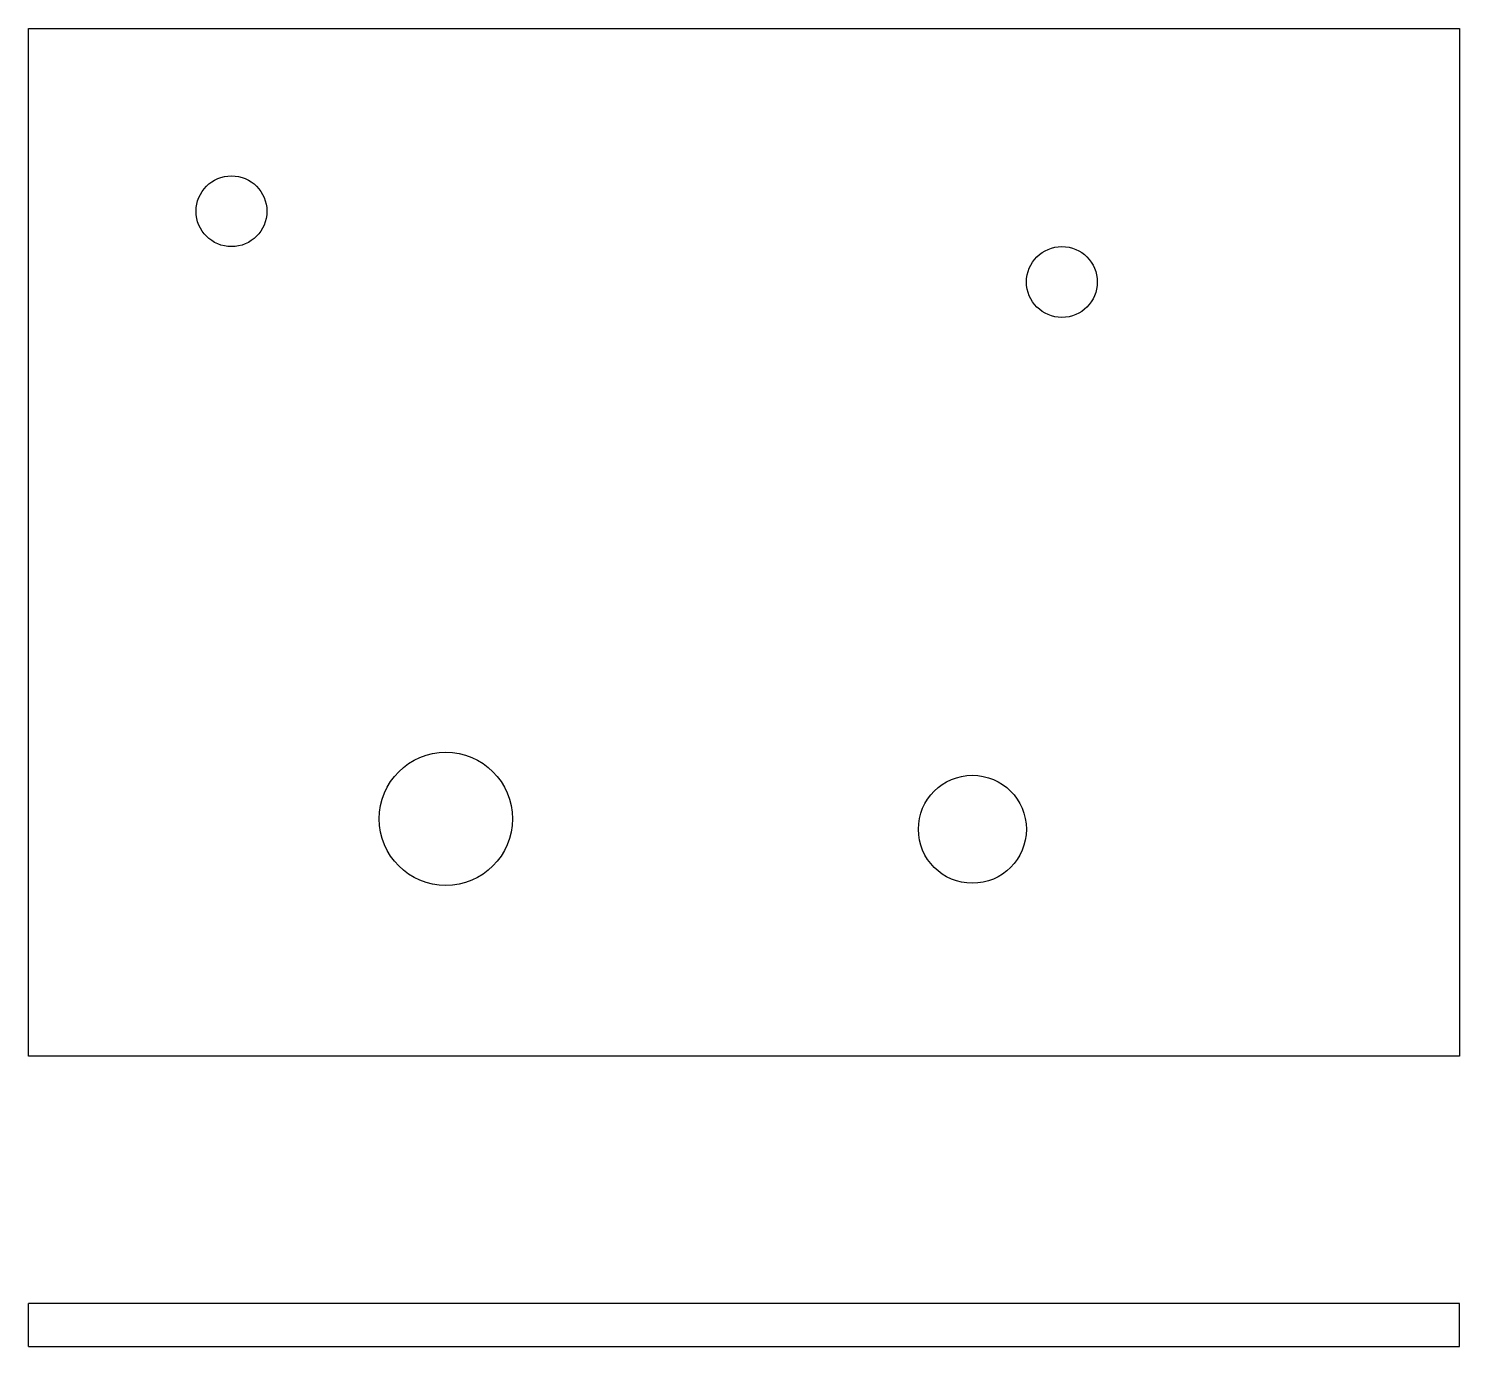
# Model space of a CAD drawing. Extents: x -1.67 to 1.67, y -1.54 to 1.54.
import ezdxf

# ---------------------------------------------------------------- set-up
doc = ezdxf.new("R2010")
doc.units = 0
doc.header["$MEASUREMENT"] = 0
doc.layers.add('VISIBLE', color=7, linetype='CONTINUOUS')

msp = doc.modelspace()

# ---------------------------------------------------------------- linework, layer by layer
at = {"layer": 'VISIBLE'}
for p, q in [((-1.67, -0.8605), (-1.67, 1.5384)), ((-1.67, 1.5384), (1.67, 1.5384)), ((1.67, 1.5384), (1.67, -0.8605)), ((1.67, -0.8605), (-1.67, -0.8605)), ((-1.67, -1.5384), (-1.67, -1.4384)), ((1.67, -1.4384), (-1.67, -1.4384)), ((1.67, -1.5384), (1.67, -1.4384)), ((-1.67, -1.5384), (1.67, -1.5384))]:
    msp.add_line(p, q, dxfattribs=at)
for centre, radius in [((-1.1964, 1.112), 0.0827), ((0.7421, 0.9468), 0.0827), ((-0.696, -0.3067), 0.1555), ((0.5332, -0.331), 0.1261)]:
    msp.add_circle(centre, radius, dxfattribs=at)

doc.saveas('drawing.dxf')
